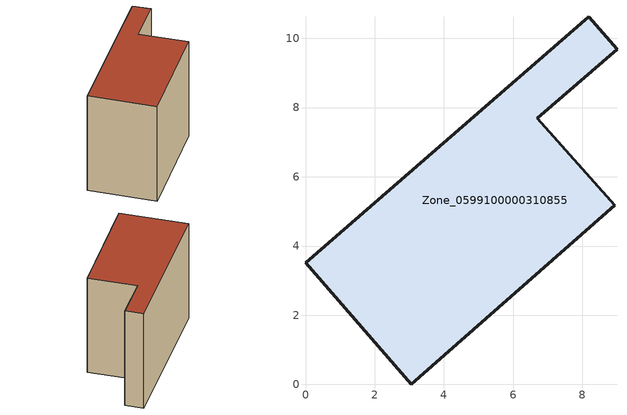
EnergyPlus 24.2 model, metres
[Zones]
Zone_0599100000310855
 floor ground (C_G): 0,3.52 8.18,10.63 9,9.69 6.7,7.69 8.93,5.18 3.06,0 z0
 wall outside (C_F): 3.06,0 8.93,5.18 6.7,7.69 9,9.69 8.18,10.63 0,3.52 3.06,0 z0:7.26
 roof outside (C_R): 8.18,10.63 0,3.52 3.06,0 8.93,5.18 6.7,7.69 9,9.69 z7.26
[BUILDING]
Pand.0599100000310855: North Axis=0; Terrain=City; Loads Convergence Tolerance Value=0.04; Temperature Convergence Tolerance Value=0.4; Solar Distribution=FullExterior; Maximum Number of Warmup Days=25; Minimum Number of Warmup Days=1
[Site:Location]
Rotterdam.The.Hague.AP_ZH_NLD Design_Conditions: Latitude=51.96; Longitude=4.45; Time Zone=1; Elevation=-4.5
[SITE:GROUNDTEMPERATURE:BUILDINGSURFACE]
18, 18, 18, 18, 18, 18, 18, 18, 18, 18, 18, 18
[MATERIAL] Thermal Absorptance=0.9; Solar Absorptance=0.7; Visible Absorptance=0.7
Name | Roughness | Thickness | Conductivity | Density | Specific Heat
G.TI.1946 | MediumSmooth | 0.15 | 1 | 540 | 1210
F.TI.1946 | Rough | 0.3 | 0.857143 | 1920 | 840
R.TI.1946 | MediumRough | 0.2 | 0.1 | 1500 | 1000
[CONSTRUCTION]
C_G: G.TI.1946
C_F: F.TI.1946
C_R: R.TI.1946
[ZONE]
Zone_0599100000310855: Type=1; Multiplier=1; Ceiling Height=Autocalculate; Volume=Autocalculate; Floor Area=autocalculate; Part of Total Floor Area=Yes
[ZONEINFILTRATION:DESIGNFLOWRATE]
Infil_Zone_0599100000310855: Zone or ZoneList or Space or SpaceList=Zone_0599100000310855; Schedule=AlwaysOn; Design Flow Rate Calculation Method=Flow/Area; Flow Rate per Floor Area=0.003; Constant Term Coefficient=1; Temperature Term Coefficient=0; Velocity Term Coefficient=0; Velocity Squared Term Coefficient=0
[HVACTEMPLATE:ZONE:IDEALLOADSAIRSYSTEM]
Zone_0599100000310855: Maximum Heating Supply Air Temperature=50; Minimum Cooling Supply Air Temperature=13; Maximum Heating Supply Air Humidity Ratio=0.0156; Minimum Cooling Supply Air Humidity Ratio=0.0077; Heating Limit=NoLimit; Cooling Limit=NoLimit; Dehumidification Control Type=ConstantSensibleHeatRatio; Cooling Sensible Heat Ratio=0.7; Dehumidification Setpoint=60; Humidification Control Type=None; Humidification Setpoint=30; Outdoor Air Method=None; Outdoor Air Flow Rate per Person=0.00944; Outdoor Air Flow Rate per Zone Floor Area=0; Outdoor Air Flow Rate per Zone=0; Demand Controlled Ventilation Type=None; Outdoor Air Economizer Type=NoEconomizer; Heat Recovery Type=None; Sensible Heat Recovery Effectiveness=0.7; Latent Heat Recovery Effectiveness=0.65
[ZONECONTROL:THERMOSTAT]
ThermostatControl_Zone_0599100000310855: Zone or ZoneList=Zone_0599100000310855; Control Type Schedule=DualSetpointControlType; Control 1=Thermostat_Zone_0599100000310855; Temperature Difference Between Cutout And Setpoint=0
[THERMOSTATSETPOINT:DUALSETPOINT]
Thermostat_Zone_0599100000310855: Heating Setpoint Temperature Schedule=HeatingSetpoint_Zone_0599100000310855; Cooling Setpoint Temperature Schedule=CoolingSetpoint_Zone_0599100000310855
[SCHEDULE:COMPACT]
HeatingSetpoint_Zone_0599100000310855: Through: 12/31, For: AllDays, Until: 24:00, 21
CoolingSetpoint_Zone_0599100000310855: Through: 12/31, For: AllDays, Until: 24:00, 24
DualSetpointControlType: Through: 12/31, For: AllDays, Until: 24:00, 4
AlwaysOn: Through: 12/31, For: AllDays, Until: 24:00, 1
